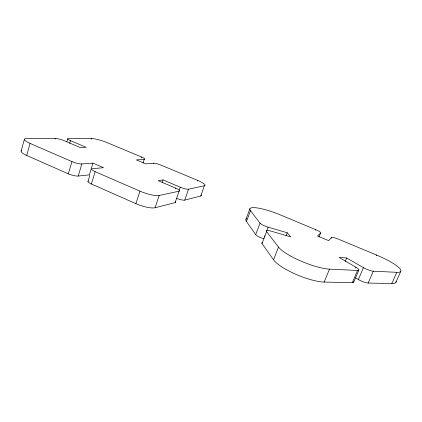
<?xml version="1.0" encoding="UTF-8"?>
<svg xmlns="http://www.w3.org/2000/svg" width="422" height="422" viewBox="0 0 422 422"><rect width="100%" height="100%" fill="white"/><g stroke="black" fill="none" stroke-linecap="round" stroke-linejoin="round"><path stroke-width="0.63" d="M21.142 151.102L24.413 139.213M88.446 180.948A7.406 1.741 16.9 0 0 91.358 183.992L135.895 203.662A14.786 3.608 18 0 0 155.074 207.756L175.172 202.581L179.055 191.208L159.178 195.476A14.854 3.323 18.2 0 1 139.972 191.155L95.135 171.67A7.443 1.604 17.1 0 1 92.734 168.658L103.517 167.682L92.935 163.124L89.364 174.85L78.218 176.053A7.385 1.688 16.4 0 1 68.327 173.822L26.718 155.444L30.062 143.396A14.617 2.864 16.2 0 1 27.272 138.421L55.298 138.453A6.705 1.24 16.7 0 1 64.186 140.695L80.133 147.478L86.183 147.325L70.469 140.663A6.43 1.155 17 0 1 68.723 138.469L91.347 138.495A11.948 2.057 17.6 0 1 106.824 142.515L141.734 157.074A5.955 1.055 18.2 0 1 144.224 159.352L143.016 163.087M55.103 139.139L55.298 138.453M66.834 141.766L67.689 138.822M69.688 143.327L70.469 140.663M68.327 173.822L71.946 161.594L30.062 143.396M78.218 176.053L81.857 163.942L92.935 163.124M91.163 139.112L91.347 138.495M87.961 181.513L89.817 175.41M91.358 183.992L95.135 171.67M141.534 157.691L141.734 157.074M135.895 203.662L139.972 191.155M153.181 163.81L153.386 163.182A5.987 1.081 18.5 0 1 160.93 165.086L197.791 180.463A12.254 2.3 19.2 0 1 204.343 185.775L200.756 195.998L184.736 200.123A6.562 1.445 18.9 0 1 176.507 198.261M162.201 182.346L163.019 179.909L180.273 187.226A6.588 1.329 19 0 0 188.507 189.177L204.343 185.775M155.074 207.756L159.178 195.476M175.462 188.845L175.7 188.138L158.16 180.674L163.019 179.909M179.229 190.29L180.273 187.226M184.736 200.123L188.507 189.177M197.575 181.091L197.791 180.463M245.942 219.398L249.903 208.732M264.003 237.992L263.729 238.71A6.979 1.625 20.9 0 1 255.7 234.579L246.474 221.524L250.494 210.72A26.122 5.175 20.8 0 1 280.002 214.777L315.703 229.668A6.499 1.245 21.5 0 1 320.625 233.065L318.979 237.143M255.7 234.579L260.036 223.111L250.494 210.72M264.552 236.552L264.826 235.835M266.751 230.787L268.134 227.168A7.01 1.493 20.8 0 1 260.036 223.111M353.61 281.638A7.733 1.852 23.1 0 1 352.323 282.693L324.154 282.06A31.349 7.949 22.2 0 1 295.632 274.205A31.349 7.949 22.2 0 1 273.54 259.81L262.025 243.52L266.572 231.599A7.327 1.625 21 0 1 271.351 231.214L290.784 236.9L287.213 232.775L268.134 227.168M273.54 259.81L278.488 247.076L266.572 231.599M286.042 235.782L287.213 232.775M315.445 230.317L315.703 229.668M331.207 238.261L331.476 237.597A6.615 1.266 22 0 1 338.391 239.132L376.529 255.041A28.227 5.491 22.8 0 1 396.78 272.317L391.822 283.579L368.158 283.046A7.538 1.725 23.3 0 1 358.378 279.528L355.619 277.871M324.154 282.06L329.487 269.136L357.508 270.46L352.323 282.693M345.222 261.461L346.678 257.974L363.432 267.669A7.575 1.588 23 0 0 373.264 271.204L396.78 272.317M355.625 268.023L355.941 267.263L339.14 257.441L346.678 257.974M353.726 282.149L358.89 269.99M358.378 279.528L363.432 267.669M376.245 255.7L376.529 255.041M368.158 283.046L373.264 271.204M395.878 282.402L400.773 271.325M331.476 237.597L328.659 240.645L317.492 235.961L320.625 233.065M153.386 163.182L145.754 163.873L136.364 159.933L144.224 159.352M26.718 155.444A14.548 3.112 15.8 0 1 21.664 150.591M81.857 163.942A7.422 1.556 16.7 0 1 71.946 161.594M175.362 201.447A6.831 1.561 18.7 0 1 175.172 202.581M175.7 188.138A6.863 1.435 18.8 0 1 179.055 191.208M201.479 194.996A12.201 2.5 19.1 0 1 200.756 195.998M396.026 281.537A28.1 5.971 23.1 0 1 391.822 283.579M246.474 221.524A26.011 5.623 20.9 0 1 246.87 218.564M262.025 243.52A7.29 1.762 21.2 0 1 262.194 242.476M329.487 269.136A31.508 7.322 22 0 1 300.886 261.07A31.508 7.322 22 0 1 278.488 247.076M355.941 267.263A7.77 1.704 22.8 0 1 357.508 270.46"/></g></svg>
